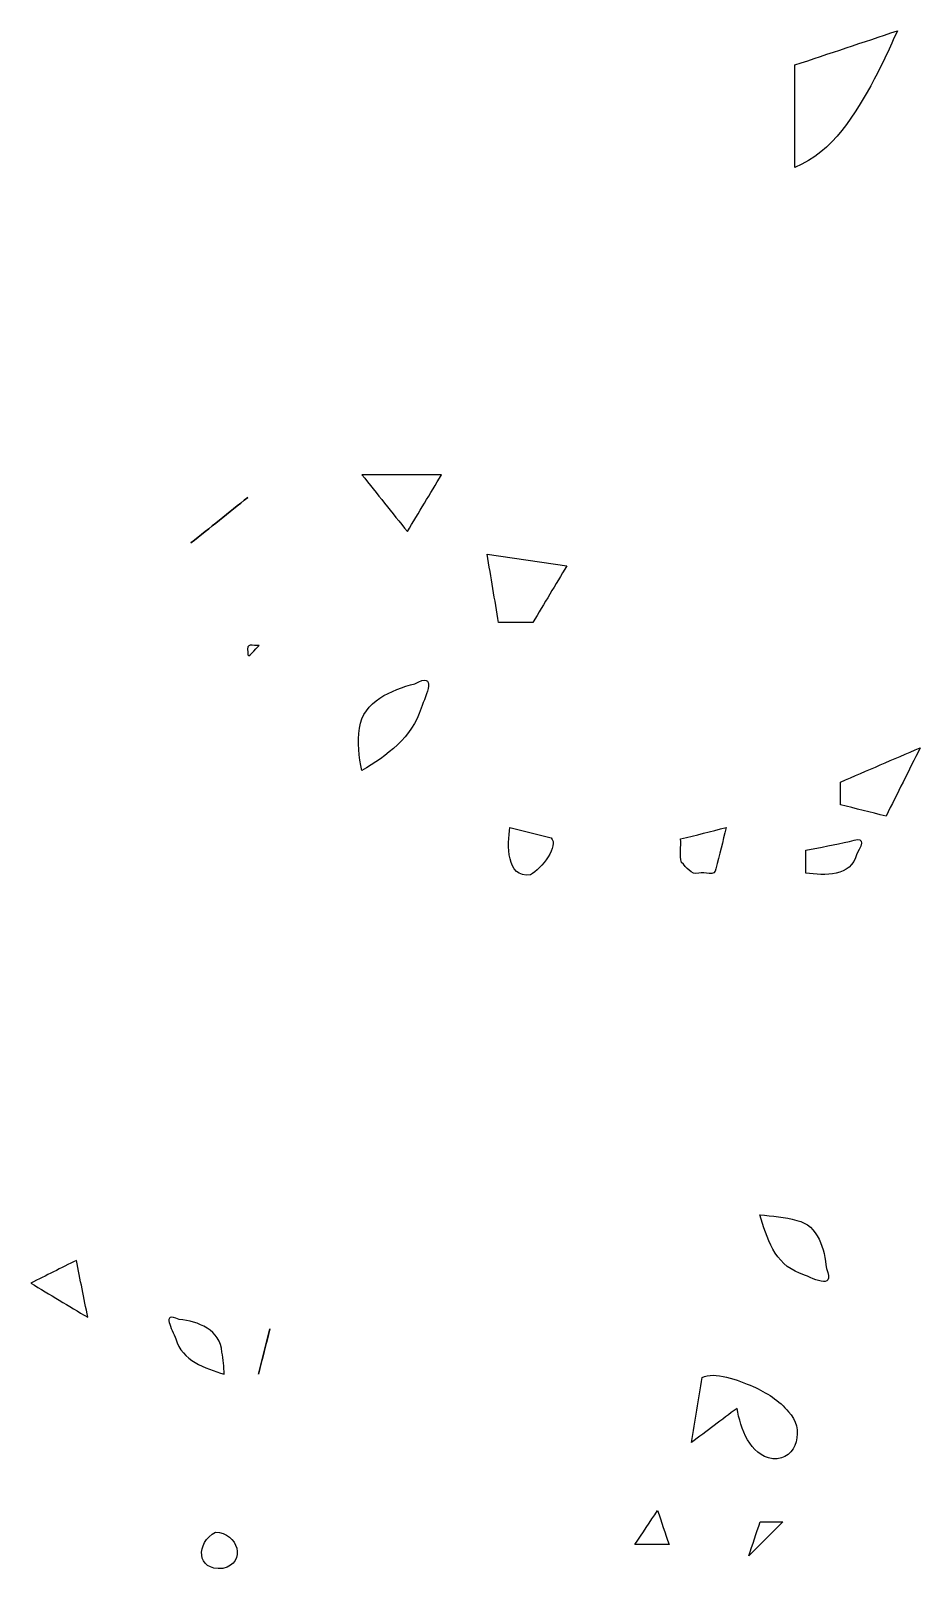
# Model space of a CAD drawing. Header units: centimetres. Extents: x -9.3 to 9.3, y -6.9 to 7.
# Drawn here: x -7.783 to -5.939, y 1.29 to 4.483 of the extents above; entities that cross this region are included whole.
import ezdxf

# ---------------------------------------------------------------- set-up
doc = ezdxf.new("R2010")
doc.units = ezdxf.units.CM
doc.header["$MEASUREMENT"] = 0
doc.layers.add('Layer 1', color=7, linetype='Continuous')

msp = doc.modelspace()

# ---------------------------------------------------------------- linework, layer by layer
at = {"layer": 'Layer 1'}
for points, knots in [([(-6.19901, 4.41257), (-6.19901, 4.41257), (-6.19901, 4.20016), (-6.19901, 4.20016), (-6.19901, 4.20016), (-6.11945, 4.23208), (-6.07378, 4.31135), (-6.03443, 4.38293), (-6.03443, 4.38293), (-6.01717, 4.41577), (-6.00169, 4.4495), (-5.9866, 4.48337), (-5.9866, 4.48337), (-6.0574, 4.45977), (-6.12821, 4.43617), (-6.19901, 4.41257)], [0, 0, 0, 0, 0.2, 0.2, 0.2, 0.2, 0.4, 0.4, 0.4, 0.4, 0.6, 0.6, 0.6, 0.6, 1, 1, 1, 1]), ([(-6.93131, 3.56316), (-6.95491, 3.52382), (-6.97851, 3.48449), (-7.00211, 3.44515), (-7.00211, 3.44515), (-7.03358, 3.48449), (-7.06505, 3.52382), (-7.09652, 3.56316), (-7.09652, 3.56316), (-7.09652, 3.56316), (-6.93131, 3.56316), (-6.93131, 3.56316)], [0, 0, 0, 0, 0.25, 0.25, 0.25, 0.25, 0.5, 0.5, 0.5, 0.5, 1, 1, 1, 1]), ([(-7.33272, 3.51598), (-7.37206, 3.48451), (-7.41139, 3.45304), (-7.45073, 3.42157), (-7.45073, 3.42157), (-7.41139, 3.45304), (-7.37206, 3.48451), (-7.33272, 3.51598)], [0, 0, 0, 0, 0.3333333, 0.3333333, 0.3333333, 0.3333333, 1, 1, 1, 1]), ([(-6.83672, 3.39803), (-6.82885, 3.35083), (-6.82099, 3.30362), (-6.81312, 3.25642), (-6.81312, 3.25642), (-6.81312, 3.25642), (-6.74232, 3.25642), (-6.74232, 3.25642), (-6.74232, 3.25642), (-6.71872, 3.29576), (-6.69512, 3.33509), (-6.67152, 3.37443), (-6.67152, 3.37443), (-6.67152, 3.37443), (-6.83672, 3.39805), (-6.83672, 3.39805), (-6.83672, 3.39805), (-6.83672, 3.39805), (-6.83672, 3.39803), (-6.83672, 3.39803)], [0, 0, 0, 0, 0.1666667, 0.1666667, 0.1666667, 0.1666667, 0.3333333, 0.3333333, 0.3333333, 0.3333333, 0.5, 0.5, 0.5, 0.5, 0.6666667, 0.6666667, 0.6666667, 0.6666667, 1, 1, 1, 1]), ([(-7.30895, 3.20918), (-7.31653, 3.2051), (-7.33513, 3.17442), (-7.33255, 3.19488), (-7.33255, 3.19488), (-7.33769, 3.21684), (-7.3229, 3.20716), (-7.30895, 3.20918)], [0, 0, 0, 0, 0.3333333, 0.3333333, 0.3333333, 0.3333333, 1, 1, 1, 1]), ([(-7.09641, 2.94956), (-7.04475, 2.98034), (-6.99221, 3.01917), (-6.97346, 3.07922), (-6.97346, 3.07922), (-6.96364, 3.10732), (-6.93885, 3.15569), (-6.98686, 3.12979), (-6.98686, 3.12979), (-7.03489, 3.11681), (-7.09341, 3.09367), (-7.10154, 3.03766), (-7.10154, 3.03766), (-7.10662, 3.00836), (-7.10221, 2.9784), (-7.0964, 2.94956), (-7.0964, 2.94956), (-7.0964, 2.94956), (-7.09641, 2.94956), (-7.09641, 2.94956)], [0, 0, 0, 0, 0.1666667, 0.1666667, 0.1666667, 0.1666667, 0.3333333, 0.3333333, 0.3333333, 0.3333333, 0.5, 0.5, 0.5, 0.5, 0.6666667, 0.6666667, 0.6666667, 0.6666667, 1, 1, 1, 1]), ([(-6.10458, 2.92601), (-6.10458, 2.92601), (-6.10458, 2.87881), (-6.10458, 2.87881), (-6.10458, 2.87881), (-6.07311, 2.87094), (-6.04164, 2.86308), (-6.01017, 2.85521), (-6.01017, 2.85521), (-5.98657, 2.90241), (-5.96297, 2.94962), (-5.93937, 2.99682), (-5.93937, 2.99682), (-5.99444, 2.97322), (-6.04951, 2.94962), (-6.10458, 2.92602), (-6.10458, 2.92602), (-6.10458, 2.92602), (-6.10458, 2.92601), (-6.10458, 2.92601)], [0, 0, 0, 0, 0.1666667, 0.1666667, 0.1666667, 0.1666667, 0.3333333, 0.3333333, 0.3333333, 0.3333333, 0.5, 0.5, 0.5, 0.5, 0.6666667, 0.6666667, 0.6666667, 0.6666667, 1, 1, 1, 1]), ([(-6.7898, 2.83157), (-6.79462, 2.79703), (-6.79809, 2.72556), (-6.74698, 2.73383), (-6.74698, 2.73383), (-6.72443, 2.74581), (-6.68676, 2.79467), (-6.70441, 2.81022), (-6.70441, 2.81022), (-6.70441, 2.81022), (-6.78979, 2.83157), (-6.78979, 2.83157), (-6.78979, 2.83157), (-6.78979, 2.83157), (-6.7898, 2.83157), (-6.7898, 2.83157)], [0, 0, 0, 0, 0.2, 0.2, 0.2, 0.2, 0.4, 0.4, 0.4, 0.4, 0.6, 0.6, 0.6, 0.6, 1, 1, 1, 1]), ([(-6.43578, 2.80797), (-6.43461, 2.79195), (-6.43808, 2.774), (-6.43413, 2.75912), (-6.43413, 2.75912), (-6.42291, 2.75), (-6.41522, 2.73234), (-6.39822, 2.73716), (-6.39822, 2.73716), (-6.38669, 2.74057), (-6.36334, 2.72883), (-6.36271, 2.74618), (-6.36271, 2.74618), (-6.35559, 2.77464), (-6.34848, 2.8031), (-6.34136, 2.83156), (-6.34136, 2.83156), (-6.37283, 2.82369), (-6.4043, 2.81583), (-6.43577, 2.80796), (-6.43577, 2.80796), (-6.43577, 2.80796), (-6.43578, 2.80797), (-6.43578, 2.80797)], [0, 0, 0, 0, 0.1428571, 0.1428571, 0.1428571, 0.1428571, 0.2857143, 0.2857143, 0.2857143, 0.2857143, 0.4285714, 0.4285714, 0.4285714, 0.4285714, 0.5714286, 0.5714286, 0.5714286, 0.5714286, 0.7142857, 0.7142857, 0.7142857, 0.7142857, 1, 1, 1, 1]), ([(-6.1763, 2.78441), (-6.1763, 2.78441), (-6.1763, 2.73721), (-6.1763, 2.73721), (-6.1763, 2.73721), (-6.13719, 2.73183), (-6.08289, 2.72835), (-6.07053, 2.77698), (-6.07053, 2.77698), (-6.05471, 2.80226), (-6.05799, 2.81322), (-6.08565, 2.80254), (-6.08565, 2.80254), (-6.11587, 2.7965), (-6.14608, 2.79045), (-6.1763, 2.78441)], [0, 0, 0, 0, 0.2, 0.2, 0.2, 0.2, 0.4, 0.4, 0.4, 0.4, 0.6, 0.6, 0.6, 0.6, 1, 1, 1, 1]), ([(-6.27141, 2.02865), (-6.25798, 1.98161), (-6.24035, 1.92606), (-6.18933, 1.90794), (-6.18933, 1.90794), (-6.1637, 1.89886), (-6.11445, 1.86882), (-6.1337, 1.9173), (-6.1337, 1.9173), (-6.13783, 1.95685), (-6.14978, 2.00736), (-6.19514, 2.01716), (-6.19514, 2.01716), (-6.21989, 2.02445), (-6.24582, 2.02641), (-6.2714, 2.02865), (-6.2714, 2.02865), (-6.2714, 2.02865), (-6.27141, 2.02865), (-6.27141, 2.02865)], [0, 0, 0, 0, 0.1666667, 0.1666667, 0.1666667, 0.1666667, 0.3333333, 0.3333333, 0.3333333, 0.3333333, 0.5, 0.5, 0.5, 0.5, 0.6666667, 0.6666667, 0.6666667, 0.6666667, 1, 1, 1, 1]), ([(-7.68811, 1.93424), (-7.68024, 1.8949), (-7.67238, 1.85557), (-7.66451, 1.81623), (-7.66451, 1.81623), (-7.70385, 1.83983), (-7.74318, 1.86343), (-7.78252, 1.88703), (-7.78252, 1.88703), (-7.75105, 1.90276), (-7.71958, 1.9185), (-7.68811, 1.93423), (-7.68811, 1.93423), (-7.68811, 1.93423), (-7.68811, 1.93424), (-7.68811, 1.93424)], [0, 0, 0, 0, 0.2, 0.2, 0.2, 0.2, 0.4, 0.4, 0.4, 0.4, 0.6, 0.6, 0.6, 0.6, 1, 1, 1, 1]), ([(-7.38155, 1.69823), (-7.42184, 1.71038), (-7.46856, 1.72672), (-7.48223, 1.77145), (-7.48223, 1.77145), (-7.48893, 1.79143), (-7.51414, 1.82893), (-7.47518, 1.81201), (-7.47518, 1.81201), (-7.43581, 1.80837), (-7.38931, 1.78957), (-7.38644, 1.74414), (-7.38644, 1.74414), (-7.3836, 1.729), (-7.38243, 1.7136), (-7.38154, 1.69823), (-7.38154, 1.69823), (-7.38154, 1.69823), (-7.38155, 1.69823), (-7.38155, 1.69823)], [0, 0, 0, 0, 0.1666667, 0.1666667, 0.1666667, 0.1666667, 0.3333333, 0.3333333, 0.3333333, 0.3333333, 0.5, 0.5, 0.5, 0.5, 0.6666667, 0.6666667, 0.6666667, 0.6666667, 1, 1, 1, 1]), ([(-7.31073, 1.69823), (-7.30286, 1.7297), (-7.295, 1.76117), (-7.28713, 1.79264), (-7.28713, 1.79264), (-7.28713, 1.79264), (-7.31073, 1.69823), (-7.31073, 1.69823)], [0, 0, 0, 0, 0.3333333, 0.3333333, 0.3333333, 0.3333333, 1, 1, 1, 1]), ([(-6.2857, 1.67297), (-6.31602, 1.68545), (-6.3666, 1.70532), (-6.39093, 1.69134), (-6.39093, 1.69134), (-6.39841, 1.64643), (-6.4059, 1.60152), (-6.41339, 1.55661), (-6.41339, 1.55661), (-6.38192, 1.58021), (-6.35045, 1.60381), (-6.31898, 1.62741), (-6.31898, 1.62741), (-6.31135, 1.58534), (-6.29348, 1.53063), (-6.24485, 1.52302), (-6.24485, 1.52302), (-6.1927, 1.51877), (-6.17917, 1.58896), (-6.21203, 1.62003), (-6.21203, 1.62003), (-6.23125, 1.64393), (-6.2582, 1.66021), (-6.2857, 1.67296), (-6.2857, 1.67296), (-6.2857, 1.67296), (-6.2857, 1.67297), (-6.2857, 1.67297)], [0, 0, 0, 0, 0.125, 0.125, 0.125, 0.125, 0.25, 0.25, 0.25, 0.25, 0.375, 0.375, 0.375, 0.375, 0.5, 0.5, 0.5, 0.5, 0.625, 0.625, 0.625, 0.625, 0.75, 0.75, 0.75, 0.75, 1, 1, 1, 1]), ([(-6.53071, 1.34507), (-6.53071, 1.34507), (-6.45991, 1.34507), (-6.45991, 1.34507), (-6.45991, 1.34507), (-6.46778, 1.36867), (-6.47564, 1.39227), (-6.48351, 1.41587), (-6.48351, 1.41587), (-6.49924, 1.39227), (-6.51498, 1.36867), (-6.53071, 1.34507)], [0, 0, 0, 0, 0.25, 0.25, 0.25, 0.25, 0.5, 0.5, 0.5, 0.5, 1, 1, 1, 1]), ([(-6.27108, 1.39227), (-6.27895, 1.36867), (-6.28681, 1.34507), (-6.29468, 1.32147), (-6.29468, 1.32147), (-6.29468, 1.32147), (-6.22388, 1.39227), (-6.22388, 1.39227), (-6.22388, 1.39227), (-6.22388, 1.39227), (-6.27108, 1.39227), (-6.27108, 1.39227)], [0, 0, 0, 0, 0.25, 0.25, 0.25, 0.25, 0.5, 0.5, 0.5, 0.5, 1, 1, 1, 1]), ([(-7.38458, 1.29574), (-7.33333, 1.30696), (-7.35414, 1.37095), (-7.39968, 1.37079), (-7.39968, 1.37079), (-7.44077, 1.34919), (-7.44028, 1.28989), (-7.38458, 1.29574)], [0, 0, 0, 0, 0.3333333, 0.3333333, 0.3333333, 0.3333333, 1, 1, 1, 1])]:
    msp.add_open_spline(points, degree=3, knots=knots, dxfattribs=at)

doc.saveas('drawing.dxf')
